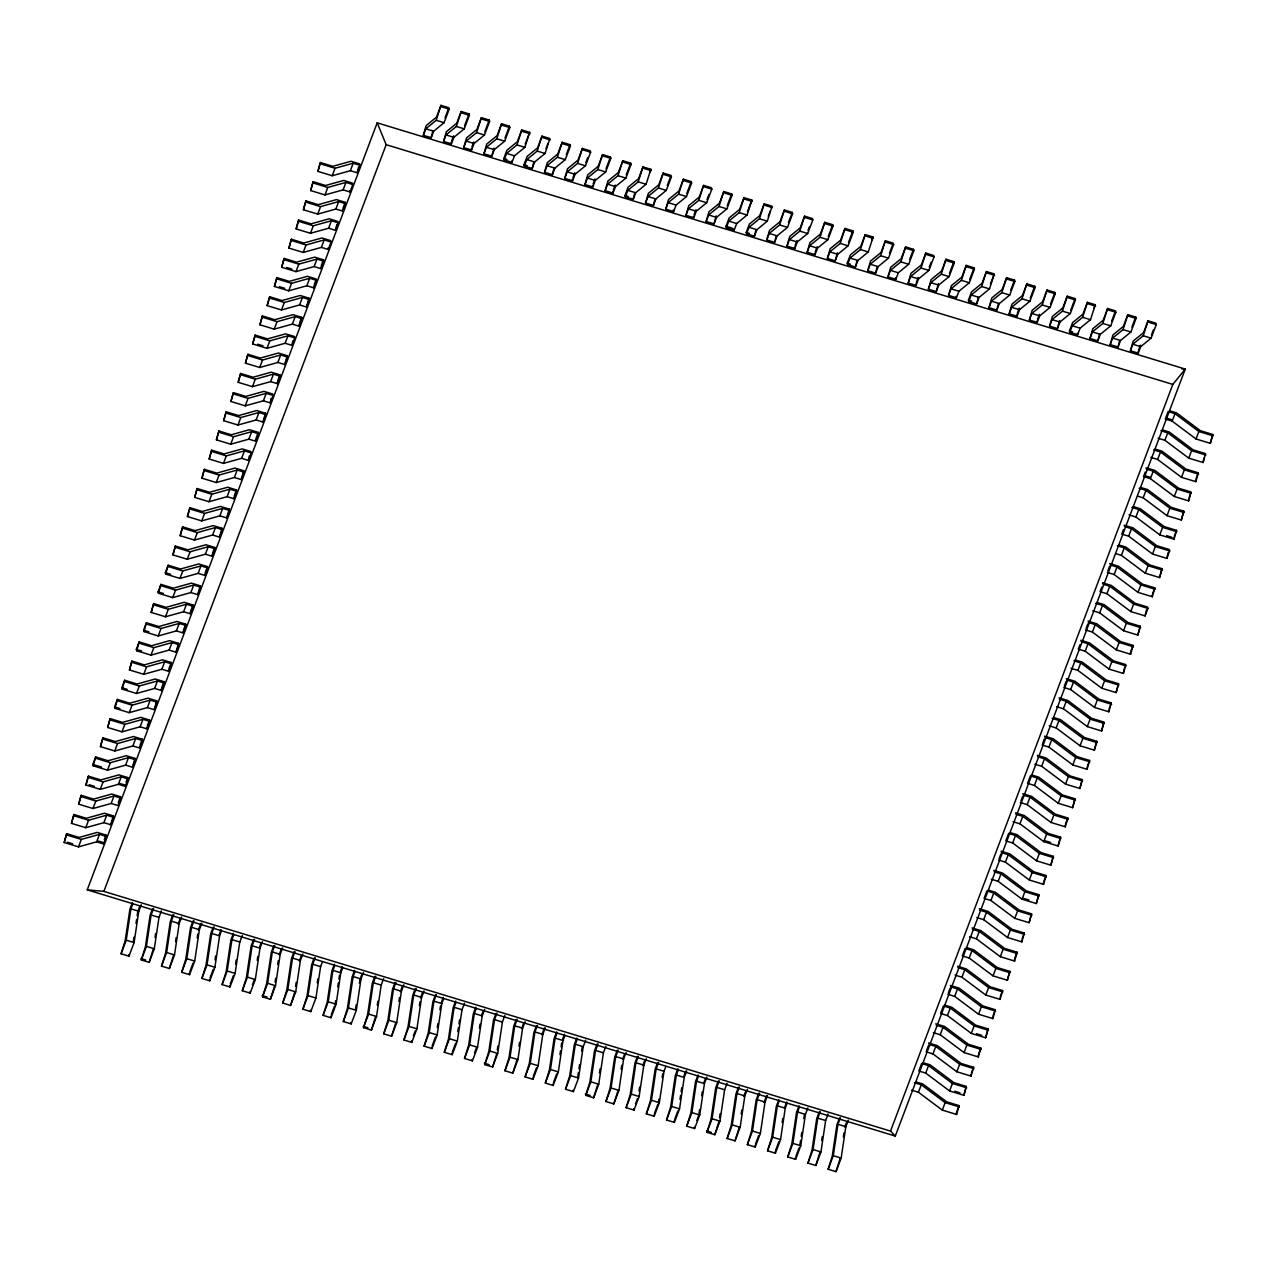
<?xml version="1.0" encoding="UTF-8"?>
<svg xmlns="http://www.w3.org/2000/svg" width="1277" height="1277" viewBox="0 0 1277 1277"><rect width="100%" height="100%" fill="white"/><g stroke="black" fill="none" stroke-linecap="round" stroke-linejoin="round"><path stroke-width="1.5" d="M141.252 904.723L138.778 911.235L134.101 942.618L128.977 956.202L121.092 953.791L126.231 940.223L130.908 908.841L132.76 903.94M133.367 941.085L133.957 937.158M136 923.431L136.591 919.504M137.182 915.577L137.756 911.666M161.445 910.868L158.986 917.397L154.309 948.779L149.17 962.347L141.3 959.953L146.424 946.385L151.101 914.986L153.575 908.474M155.028 937.43L155.618 933.503M181.653 917.03L179.195 923.542L174.502 954.941L169.378 968.509L161.493 966.114L166.633 952.53L171.31 921.148L173.768 914.619M175.524 941.628L176.114 937.701M201.862 923.191L199.388 929.704L194.711 961.086L189.571 974.67L181.701 972.26L186.825 958.692L191.518 927.31L193.976 920.781M197.201 937.972L197.775 934.046M221.448 930.965L219.596 935.865L214.903 967.248L209.779 980.816L201.894 978.421L207.034 964.837L211.711 933.455L214.185 926.942M215.047 959.825L215.637 955.898M242.263 935.498L239.789 942.011L235.112 973.409L229.972 986.977L222.102 984.583L227.226 970.999L231.919 939.617L233.771 934.732M235.543 964.023L236.133 960.096M262.455 941.644L259.997 948.173L255.32 979.555L250.18 993.139L242.295 990.729L247.435 977.16L252.112 945.778L254.586 939.249M257.22 960.368L257.794 956.441M282.664 947.805L280.19 954.334L275.513 985.716L270.389 999.284L262.503 996.89L267.627 983.306L272.32 951.924L274.778 945.411M275.066 982.221L275.656 978.294M277.716 964.566L278.29 960.639M302.857 953.967L300.398 960.48L295.721 991.878L290.581 1005.446L282.712 1003.052L287.836 989.467L292.513 958.085L294.987 951.557M295.562 986.403L296.152 982.492M322.442 961.757L320.607 966.641L315.914 998.023L310.79 1011.607L302.904 1009.197L308.044 995.629L312.721 964.231L315.18 957.718M317.239 982.763L317.813 978.836M342.651 967.902L340.799 972.803L336.122 1004.185L330.982 1017.753L323.113 1015.359L328.237 1001.775L332.93 970.392L334.766 965.508M335.085 1004.6L335.675 1000.689M337.735 986.945L338.309 983.035M338.9 979.108L339.49 975.181M363.466 972.436L361.008 978.948L356.315 1010.33L351.191 1023.915L343.305 1021.52L348.445 1007.936L353.122 976.554L354.974 971.653M355.581 1008.798L356.171 1004.871M359.396 983.306L359.97 979.379M383.675 978.581L381.2 985.11L376.523 1016.492L371.384 1030.076L363.514 1027.666L368.638 1014.098L373.331 982.699L375.789 976.187M377.258 1005.143L377.832 1001.232M403.867 984.743L401.409 991.255L396.716 1022.654L391.592 1036.222L383.707 1033.827L388.846 1020.243L393.524 988.861L395.998 982.348M398.919 1001.503L399.509 997.576M424.076 990.904L421.602 997.417L416.925 1028.799L411.785 1042.383L403.915 1039.989L409.039 1026.405L413.732 995.022L416.19 988.494M419.415 1005.685L419.989 1001.759M443.662 998.678L441.81 1003.578L437.133 1034.961L431.993 1048.545L424.108 1046.134L429.248 1032.566L433.925 1001.168L436.399 994.655M437.277 1027.538L437.851 1023.611M439.911 1009.884L440.485 1005.957M464.477 1003.211L462.019 1009.724L457.326 1041.122L452.202 1054.69L444.316 1052.296L449.456 1038.712L454.133 1007.33L455.985 1002.445M457.773 1031.736L458.347 1027.809M458.938 1023.883L459.528 1019.956M484.669 1009.373L482.211 1015.885L477.534 1047.268L472.394 1060.852L464.525 1058.441L469.649 1044.873L474.342 1013.491L476.177 1008.591M479.434 1028.081L480.008 1024.154M504.878 1015.518L502.42 1022.047L497.727 1053.429L492.603 1067.013L484.717 1064.603L489.857 1051.035L494.534 1019.637L496.992 1013.124M497.296 1049.933L497.87 1046.007M525.086 1021.68L522.612 1028.193L517.935 1059.591L512.795 1073.159L504.926 1070.764L510.05 1057.18L514.743 1025.798L517.201 1019.285M518.957 1046.278L519.547 1042.351M545.279 1027.841L542.821 1034.354L538.128 1065.736L533.004 1079.32L525.118 1076.91L530.258 1063.342L534.935 1031.96L537.409 1025.431M564.865 1035.615L563.013 1040.516L558.336 1071.898L553.196 1085.466L545.327 1083.072L550.451 1069.503L555.144 1038.105L556.995 1033.221M559.949 1054.674L560.523 1050.748M561.114 1046.821L561.704 1042.894M585.68 1040.148L583.222 1046.661L578.545 1078.059L573.405 1091.627L565.519 1089.233L570.659 1075.649L575.336 1044.267L577.188 1039.382M577.811 1076.511L578.385 1072.6M578.976 1068.673L579.566 1064.747M581.61 1051.019L582.2 1047.092M605.889 1046.31L603.414 1052.823L598.737 1084.205L593.613 1097.789L585.728 1095.379L590.868 1081.811L595.545 1050.428L598.003 1043.9M599.472 1072.856L600.062 1068.945M626.081 1052.456L623.623 1058.984L618.946 1090.366L613.806 1103.935L605.937 1101.54L611.06 1087.972L615.737 1056.574L618.212 1050.061M621.133 1069.216L621.723 1065.289M646.29 1058.617L643.831 1065.13L639.138 1096.528L634.015 1110.096L626.129 1107.702L631.269 1094.118L635.946 1062.735L638.404 1056.207M638.995 1091.053L639.585 1087.142M665.876 1066.407L664.024 1071.291L659.347 1102.674L654.207 1116.258L646.338 1113.847L651.462 1100.279L656.155 1068.897L658.613 1062.368M658.325 1103.105L658.9 1099.178M662.125 1077.596L662.715 1073.67M686.691 1070.924L684.233 1077.453L679.54 1108.835L674.416 1122.403L666.53 1120.009L671.67 1106.441L676.347 1075.042L678.199 1070.158M679.987 1099.449L680.561 1095.522M681.152 1091.596L681.742 1087.685M706.899 1077.086L704.425 1083.598L699.748 1114.997L694.608 1128.565L686.739 1126.17L691.863 1112.586L696.556 1081.204L698.407 1076.319M699.014 1113.448L699.604 1109.521M701.648 1095.794L702.238 1091.867M727.092 1083.231L724.634 1089.76L719.941 1121.142L714.817 1134.726L706.931 1132.316L712.071 1118.748L716.748 1087.366L719.222 1080.837M719.51 1117.646L720.1 1113.72M747.3 1089.393L744.826 1095.921L740.149 1127.304L735.025 1140.872L727.14 1138.477L732.264 1124.893L736.957 1093.511L739.415 1086.998M741.171 1113.991L741.761 1110.064M767.493 1095.554L765.035 1102.067L760.358 1133.465L755.218 1147.033L747.332 1144.639L752.472 1131.055L757.149 1099.673L759.623 1093.144M787.079 1103.344L785.243 1108.228L780.55 1139.611L775.426 1153.195L767.541 1150.785L772.681 1137.216L777.358 1105.818L779.209 1100.934M782.163 1122.387L782.753 1118.46M807.894 1107.861L805.436 1114.39L800.759 1145.772L795.619 1159.34L787.749 1156.946L792.873 1143.362L797.566 1111.98L799.402 1107.095M800.025 1144.224L800.599 1140.313M801.19 1136.386L801.78 1132.46M803.824 1118.732L804.414 1114.805M828.103 1114.023L825.644 1120.536L820.951 1151.918L815.827 1165.502L807.942 1163.108L813.082 1149.523L817.759 1118.141L820.217 1111.613M821.686 1140.584L822.276 1136.658M848.311 1120.168L845.837 1126.697L841.16 1158.079L836.02 1171.663L828.15 1169.253L833.274 1155.685L837.967 1124.287L840.426 1117.774M843.347 1136.929L843.937 1133.002M66.675 833.658L64.201 842.517L78.504 846.874L96.653 841.83L103.517 843.921L106.342 836.451L106.007 835.062L97.228 832.396L79.078 837.441L66.675 833.658L64.201 842.517M73.922 814.487L71.448 823.346L85.751 827.704L103.9 822.659L110.764 824.75L113.589 817.28L113.254 815.891L104.475 813.226L86.325 818.27L73.922 814.487L71.448 823.346M81.169 795.316L78.695 804.175L92.998 808.533L111.147 803.488L118.011 805.579L120.836 798.093L120.501 796.72L111.722 794.039L93.572 799.099L81.169 795.316L78.695 804.175M88.416 776.145L85.942 785.004L100.244 789.362L118.394 784.301L125.258 786.409L128.083 778.922L127.748 777.549L118.984 774.868L100.819 779.912L88.416 776.145L85.942 785.004M92.838 764.444L95.679 756.958L108.082 760.741L126.231 755.697L134.995 758.362L135.346 759.751L132.505 767.222L125.641 765.131L107.491 770.175L93.189 765.817L92.838 764.444L101.697 767.142M102.926 737.787L100.436 746.646L114.738 751.004L132.888 745.96L139.768 748.051L142.593 740.564L142.242 739.191L133.478 736.526L115.329 741.57L102.926 737.787L100.436 746.646M110.173 718.616L107.683 727.475L121.985 731.833L140.135 726.789L147.015 728.88L149.84 721.393L149.489 720.02L140.725 717.339L122.576 722.399L110.173 718.616L107.683 727.475M114.595 706.915L117.42 699.445L129.823 703.212L147.972 698.168L156.736 700.85L157.087 702.222L154.262 709.693L147.398 707.602L129.232 712.662L114.93 708.304L114.595 706.915L119.91 708.543M121.842 687.744L124.667 680.258L137.07 684.041L155.219 678.997L163.999 681.663L164.334 683.051L161.509 690.522L154.645 688.431L136.495 693.475L122.193 689.117L121.842 687.744L127.157 689.357M131.914 661.087L129.44 669.946L143.742 674.304L161.892 669.26L168.756 671.351L171.581 663.864L171.246 662.492L162.466 659.826L144.317 664.87L131.914 661.087L129.44 669.946M136.336 649.386L139.161 641.916L151.564 645.699L169.713 640.639L178.493 643.321L178.828 644.693L176.003 652.18L169.139 650.089L150.989 655.133L136.687 650.775L136.336 649.386L141.651 651.015M143.583 630.215L146.408 622.745L158.811 626.512L176.976 621.468L185.74 624.134L186.075 625.522L183.249 632.993L176.386 630.902L158.236 635.962L143.934 631.588L143.583 630.215L148.898 631.844M153.671 603.558L151.181 612.417L165.483 616.775L183.633 611.731L190.496 613.822L193.338 606.352L192.987 604.963L184.223 602.297L166.074 607.341L153.671 603.558L151.181 612.417M158.093 591.874L160.918 584.387L173.321 588.17L191.47 583.126L200.234 585.792L200.585 587.165L197.759 594.651L190.88 592.56L172.73 597.604L158.428 593.246L158.093 591.874L163.408 593.486M165.34 572.687L168.165 565.216L180.568 568.999L198.717 563.939L207.481 566.621L207.832 567.994L205.006 575.48L198.127 573.373L179.977 578.433L165.675 574.075L165.34 572.687L170.655 574.315M175.412 546.029L172.922 554.888L187.224 559.246L205.389 554.202L212.253 556.293L215.079 548.823L214.728 547.434L205.964 544.768L187.815 549.812L175.412 546.029L172.922 554.888M182.659 526.858L180.185 535.717L194.487 540.075L212.636 535.031L219.5 537.122L222.326 529.652L221.99 528.263L213.211 525.597L195.062 530.641L182.659 526.858L180.185 535.717M189.906 507.687L187.432 516.547L201.734 520.904L219.883 515.86L226.747 517.951L229.573 510.465L229.237 509.092L220.458 506.41L202.309 511.47L189.906 507.687L187.432 516.547M197.153 488.516L194.679 497.376L208.981 501.733L227.13 496.673L233.994 498.78L236.82 491.294L236.484 489.921L227.705 487.239L209.556 492.283L197.153 488.516L194.679 497.376M204.4 469.329L201.926 478.189L216.228 482.546L234.377 477.502L241.241 479.593L244.067 472.123L243.731 470.734L234.968 468.068L216.803 473.113L204.4 469.329L201.926 478.189M211.663 450.158L209.173 459.018L223.475 463.375L241.624 458.331L248.488 460.422L251.33 452.952L250.978 451.563L242.215 448.897L224.066 453.942L211.663 450.158L209.173 459.018M218.91 430.988L216.42 439.847L230.722 444.204L248.871 439.16L255.751 441.251L258.577 433.765L258.225 432.392L249.462 429.71L231.313 434.771L218.91 430.988L216.42 439.847M226.157 411.817L223.667 420.676L237.969 425.033L256.118 419.973L262.998 422.064L265.824 414.594L265.472 413.221L256.709 410.54L238.56 415.584L226.157 411.817L223.667 420.676M233.404 392.63L230.914 401.489L245.216 405.847L263.381 400.802L270.245 402.894L273.07 395.423L272.719 394.034L263.956 391.369L245.807 396.413L233.404 392.63L230.914 401.489M240.651 373.459L238.176 382.318L252.479 386.676L270.628 381.631L277.492 383.723L280.317 376.236L279.966 374.863L271.203 372.198L253.054 377.242L240.651 373.459L238.176 382.318M247.898 354.288L245.423 363.147L259.726 367.505L277.875 362.46L284.739 364.552L287.564 357.065L287.229 355.692L278.45 353.011L260.3 358.071L247.898 354.288L245.423 363.147M255.145 335.117L252.67 343.96L266.973 348.334L285.122 343.274L291.986 345.365L294.811 337.894L294.476 336.521L285.697 333.84L267.547 338.884L255.145 335.117L252.67 343.96M262.392 315.93L259.917 324.789L274.22 329.147L292.369 324.103L299.233 326.194L302.058 318.723L301.723 317.334L292.96 314.669L274.794 319.713L262.392 315.93L259.917 324.789M269.655 296.759L267.164 305.618L281.467 309.976L299.616 304.932L306.48 307.023L309.321 299.536L308.97 298.164L300.207 295.498L282.057 300.542L269.655 296.759L267.164 305.618M276.901 277.588L274.411 286.447L288.714 290.805L306.863 285.761L313.743 287.852L316.568 280.365L316.217 278.993L307.454 276.311L289.304 281.371L276.901 277.588L274.411 286.447M284.148 258.417L281.658 267.26L295.961 271.618L314.11 266.574L320.99 268.665L323.815 261.194L323.464 259.806L314.701 257.14L296.551 262.184L284.148 258.417L281.658 267.26M291.395 239.23L288.905 248.089L303.208 252.447L321.373 247.403L328.237 249.494L331.062 242.023L330.711 240.635L321.948 237.969L303.798 243.013L291.395 239.23L288.905 248.089M298.642 220.059L296.168 228.918L310.471 233.276L328.62 228.232L335.484 230.323L338.309 222.836L337.958 221.464L329.195 218.798L311.045 223.842L298.642 220.059L296.168 228.918M305.889 200.888L303.415 209.747L317.718 214.105L335.867 209.045L342.731 211.152L345.556 203.666L345.221 202.293L336.442 199.611L318.292 204.655L305.889 200.888L303.415 209.747M313.136 181.701L310.662 190.56L324.965 194.918L343.114 189.874L349.978 191.965L352.803 184.495L352.468 183.106L343.689 180.44L325.539 185.484L313.136 181.701L310.662 190.56M320.383 162.53L317.909 171.389L332.212 175.747L350.361 170.703L357.225 172.794L360.05 165.324L359.715 163.935L350.952 161.269L332.786 166.313L320.383 162.53L317.909 171.389M93.189 765.817L95.679 756.958M114.93 708.304L117.42 699.445M122.193 689.117L124.667 680.258M136.687 650.775L139.161 641.916M143.934 631.588L146.408 622.745M158.428 593.246L160.918 584.387M165.675 574.075L168.165 565.216M78.504 846.874L81.329 839.404L99.478 834.36L106.342 836.451M85.751 827.704L88.576 820.233L106.725 815.173L113.589 817.28M92.998 808.533L95.823 801.046L113.972 796.002L120.836 798.093M100.244 789.362L103.07 781.875L121.219 776.831L128.083 778.922M107.491 770.175L110.317 762.704L128.466 757.66L135.346 759.751M114.738 751.004L117.564 743.533L135.713 738.473L142.593 740.564M121.985 731.833L124.811 724.346L142.976 719.302L149.84 721.393M129.232 712.662L132.074 705.175L150.223 700.131L157.087 702.222M136.495 693.475L139.321 686.004L157.47 680.96L164.334 683.051M143.742 674.304L146.568 666.833L164.717 661.773L171.581 663.864M150.989 655.133L153.815 647.647L171.964 642.602L178.828 644.693M158.236 635.962L161.062 628.476L179.211 623.431L186.075 625.522M165.483 616.775L168.309 609.305L186.458 604.26L193.338 606.352M172.73 597.604L175.556 590.118L193.705 585.074L200.585 587.165M179.977 578.433L182.803 570.947L200.968 565.903L207.832 567.994M187.224 559.246L190.065 551.776L208.215 546.732L215.079 548.823M194.487 540.075L197.312 532.605L215.462 527.545L222.326 529.652M201.734 520.904L204.559 513.418L222.709 508.374L229.573 510.465M208.981 501.733L211.806 494.247L229.956 489.203L236.82 491.294M216.228 482.546L219.053 475.076L237.203 470.032L244.067 472.123M223.475 463.375L226.3 455.905L244.45 450.845L251.33 452.952M230.722 444.204L233.547 436.718L251.697 431.674L258.577 433.765M237.969 425.033L240.794 417.547L258.96 412.503L265.824 414.594M245.216 405.847L248.057 398.376L266.207 393.332L273.07 395.423M252.479 386.676L255.304 379.205L273.454 374.145L280.317 376.236M259.726 367.505L262.551 360.018L280.701 354.974L287.564 357.065M266.973 348.334L269.798 340.847L287.948 335.803L294.811 337.894M274.22 329.147L277.045 321.676L295.195 316.632L302.058 318.723M281.467 309.976L284.292 302.505L302.441 297.445L309.321 299.536M288.714 290.805L291.539 283.318L309.688 278.274L316.568 280.365M295.961 271.618L298.786 264.147L316.935 259.103L323.815 261.194M303.208 252.447L306.049 244.976L324.198 239.916L331.062 242.023M310.471 233.276L313.296 225.79L331.445 220.745L338.309 222.836M317.718 214.105L320.543 206.619L338.692 201.574L345.556 203.666M324.965 194.918L327.79 187.448L345.939 182.403L352.803 184.495M332.212 175.747L335.037 168.277L353.186 163.217L360.05 165.324M96.653 841.83L99.478 834.36M103.9 822.659L106.725 815.173M111.147 803.488L113.972 796.002M118.394 784.301L121.219 776.831M125.641 765.131L128.466 757.66M132.888 745.96L135.713 738.473M140.135 726.789L142.976 719.302M147.398 707.602L150.223 700.131M154.645 688.431L157.47 680.96M161.892 669.26L164.717 661.773M169.139 650.089L171.964 642.602M176.386 630.902L179.211 623.431M183.633 611.731L186.458 604.26M190.88 592.56L193.705 585.074M198.127 573.373L200.968 565.903M205.389 554.202L208.215 546.732M212.636 535.031L215.462 527.545M219.883 515.86L222.709 508.374M227.13 496.673L229.956 489.203M234.377 477.502L237.203 470.032M241.624 458.331L244.45 450.845M248.871 439.16L251.697 431.674M256.118 419.973L258.96 412.503M263.381 400.802L266.207 393.332M270.628 381.631L273.454 374.145M277.875 362.46L280.701 354.974M285.122 343.274L287.948 335.803M292.369 324.103L295.195 316.632M299.616 304.932L302.441 297.445M306.863 285.761L309.688 278.274M314.11 266.574L316.935 259.103M321.373 247.403L324.198 239.916M328.62 228.232L331.445 220.745M335.867 209.045L338.692 201.574M343.114 189.874L345.939 182.403M350.361 170.703L353.186 163.217M104.299 839.548L106.007 835.062M113.254 815.891L110.764 824.75M118.234 802.706L120.501 796.72M126.056 782.035L127.748 777.549M134.995 758.362L132.505 767.222M139.975 745.177L142.242 739.191M147.238 726.006L149.489 720.02M156.736 700.85L154.262 709.693M161.732 687.649L163.999 681.663M168.979 668.478L171.246 662.492M178.493 643.321L176.003 652.18M183.473 630.12L185.74 624.134M190.72 610.949L192.987 604.963M200.234 585.792L197.759 594.651M205.23 572.591L207.481 566.621M212.477 553.42L214.728 547.434M221.99 528.263L219.5 537.122M229.237 509.092L226.747 517.951M234.218 495.891L236.484 489.921M243.731 470.734L241.241 479.593M249.286 456.049L248.488 460.422M255.959 438.378L258.225 432.392M265.472 413.221L262.998 422.064M271.027 398.52L270.245 402.894M277.716 380.849L279.966 374.863M287.229 355.692L284.739 364.552M292.768 341.007L291.986 345.365M299.457 323.32L301.723 317.334M308.97 298.164L306.48 307.023M315.084 281.978L313.743 287.852M321.213 265.792L323.464 259.806M336.841 224.449L335.484 230.323M342.954 208.263L345.221 202.293M358.582 166.936L357.225 172.794M87.235 889.846L377.194 122.831L1185.264 369.085L895.305 1136.083L87.235 889.846L103.884 891.378L890.532 1131.087L895.305 1136.083M103.884 891.378L386.165 144.684L377.194 122.831M132.393 902.6L129.887 909.256L125.194 940.638L121.092 953.791M423.325 135.314L425.8 128.785L436.191 120.293L440.98 105.337L448.85 107.747L449.201 109.12L444.061 122.704L433.669 131.196L431.211 137.708L423.325 135.314L426.135 125.609L436.526 117.117L440.98 105.337M138.395 909.99L139.656 906.67M432.759 131.339L431.211 137.708M445.034 117.835L448.211 109.423M152.601 908.761L150.079 915.417L145.402 946.8L141.3 959.953M443.534 141.46L445.992 134.947L456.384 126.455L461.173 111.498L469.058 113.892L469.393 115.281L464.269 128.849L453.878 137.341L451.404 143.87L443.534 141.46L446.327 131.754L456.719 123.278L461.173 111.498M451.691 140.821L453.59 135.825M153.272 949.194L149.17 962.347M464.605 125.673L469.058 113.892M172.794 914.907L170.288 921.563L165.595 952.961L161.493 966.114M463.727 147.621L466.201 141.093L476.592 132.616L481.381 117.66L489.251 120.054L489.602 121.443L484.462 135.011L474.07 143.503L471.612 150.016L463.727 147.621L466.536 137.916L476.928 129.424L481.381 117.66M178.157 923.973L180.057 918.977M471.899 146.983L473.783 141.986M173.48 955.356L169.378 968.509M484.813 131.834L489.251 120.054M193.003 921.068L190.481 927.725L185.804 959.107L181.701 972.26M483.935 153.783L486.393 147.254L496.785 138.762L501.574 123.805L509.459 126.215L509.794 127.588L504.67 141.172L494.279 149.664L491.821 156.177L483.935 153.783L486.745 144.078L497.136 135.585L501.574 123.805M198.366 930.135L200.888 923.463M493.991 148.132L491.821 156.177M189.874 971.605L193.05 963.193M505.006 137.98L509.459 126.215M213.211 927.23L210.689 933.886L206.012 965.268L201.894 978.421M503.792 158.556L506.937 150.223L517.329 141.731L521.782 129.967L529.668 132.361L524.879 147.318L514.487 155.81L512.013 162.339L504.144 159.928L503.792 158.556L506.937 159.513M504.144 159.928L506.602 153.416L516.993 144.924L521.782 129.967M219.197 934.62L221.081 929.624M210.066 977.767L213.243 969.355M525.214 144.141L529.668 132.361M233.404 933.375L230.882 940.032L226.205 971.43L222.102 984.583M524.001 164.701L527.146 156.385L537.537 147.893L541.975 136.128L549.86 138.523L545.071 153.479L534.68 161.971L532.222 168.484L524.336 166.09L524.001 164.701L527.146 165.675M524.336 166.09L526.81 159.561L537.202 151.085L541.975 136.128M533.754 162.115L532.222 168.484M230.275 983.913L233.452 975.5M546.045 148.611L547.961 143.567M253.612 939.537L251.09 946.193L246.413 977.575L242.295 990.729M544.545 172.235L547.003 165.723L557.395 157.231L562.183 142.274L570.069 144.684L570.404 146.057L565.28 159.641L554.888 168.117L552.414 174.646L544.545 172.235L547.338 162.546L557.73 154.054L562.183 142.274M259.598 946.927L260.859 943.607M553.963 168.277L552.414 174.646M252.383 985.03L254.283 979.986M566.254 154.772L570.069 144.684M273.805 945.698L271.299 952.355L266.606 983.737L262.503 996.89M564.737 178.397L567.211 171.884L577.603 163.392L582.392 148.435L590.261 150.83L590.612 152.218L585.473 165.787L575.081 174.279L572.623 180.807L564.737 178.397L567.547 168.692L577.938 160.2L582.392 148.435M279.168 954.749L281.052 949.753M572.91 177.758L574.794 172.762M274.491 986.131L270.389 999.284M585.808 162.61L587.723 157.566M294.013 951.844L291.491 958.5L286.814 989.898L282.712 1003.052M584.946 184.558L587.404 178.03L597.796 169.554L602.584 154.597L610.47 156.991L610.805 158.364L605.681 171.948L595.29 180.44L592.815 186.953L584.946 184.558L587.739 174.853L598.131 166.361L602.584 154.597M299.377 960.911L301.26 955.914M593.103 183.904L595.002 178.924M294.684 992.293L290.581 1005.446M606.016 168.772L610.47 156.991M314.206 958.005L311.7 964.662L307.007 996.044L302.904 1009.197M605.138 190.704L607.613 184.191L618.004 175.699L622.793 160.742L630.662 163.153L631.014 164.525L625.874 178.11L615.482 186.586L613.024 193.114L605.138 190.704L607.948 181.015L618.339 172.523L622.793 160.742M613.311 190.065L615.195 185.069M626.225 174.917L630.662 163.153M334.414 964.167L331.892 970.823L327.215 1002.206L323.113 1015.359M624.996 195.493L628.14 187.16L638.548 178.668L642.985 166.904L650.871 169.298L646.082 184.255L635.691 192.747L633.216 199.276L625.347 196.866L624.996 195.493L628.156 196.45M625.347 196.866L627.805 190.353L638.197 181.861L642.985 166.904M340.4 971.558L342.3 966.561M634.765 192.891L633.216 199.276M331.286 1014.704L334.462 1006.292M649.594 172.666L650.871 169.298M354.623 970.312L352.101 976.969L347.408 1008.367L343.305 1021.52M645.539 203.027L648.014 196.498L658.405 188.006L663.194 173.065L671.063 175.46L671.415 176.833L666.275 190.417L655.883 198.909L653.425 205.421L645.539 203.027L648.349 193.322L658.74 184.83L663.194 173.065M360.609 977.703L361.87 974.383M654.973 199.052L653.425 205.421M667.248 185.548L670.441 177.136M374.815 976.474L372.293 983.13L367.616 1014.513L363.514 1027.666M665.748 209.173L668.206 202.66L678.598 194.168L683.387 179.211L691.272 181.621L691.623 182.994L686.483 196.578L676.092 205.054L673.633 211.583L665.748 209.173L668.557 199.483L678.949 190.991L683.387 179.211M375.502 1016.923L371.384 1030.076M686.818 193.386L691.272 181.621M395.024 982.636L392.502 989.292L387.825 1020.674L383.707 1033.827M685.957 215.334L688.415 208.821L698.806 200.329L703.595 185.373L711.481 187.767L711.816 189.156L706.692 202.724L696.3 211.216L693.826 217.728L685.957 215.334L688.75 205.629L699.142 197.137L703.595 185.373M400.387 991.686L402.271 986.69M694.113 214.696L695.997 209.699M395.694 1023.069L391.592 1036.222M707.027 199.547L708.927 194.503M415.217 988.781L412.71 995.437L408.017 1026.836L403.915 1039.989M706.149 221.496L708.623 214.967L719.015 206.475L723.804 191.534L731.673 193.928L732.024 195.301L726.884 208.885L716.493 217.377L714.035 223.89L706.149 221.496L708.958 211.79L719.35 203.298L723.804 191.534M420.58 997.848L422.464 992.852M716.205 215.861L714.035 223.89M413.349 1035.95L415.264 1030.906M727.22 205.693L731.673 193.928M435.425 994.943L432.903 1001.599L428.226 1032.981L424.108 1046.134M726.006 226.268L729.151 217.952L739.543 209.46L743.996 197.68L751.882 200.09L747.093 215.031L736.701 223.523L734.227 230.052L726.358 227.641L726.006 226.268L732.312 228.184M726.358 227.641L728.816 221.129L739.207 212.636L743.996 197.68M441.411 1002.333L443.295 997.337M432.28 1045.48L435.457 1037.068M747.428 211.854L751.882 200.09M455.618 1001.088L453.112 1007.761L448.419 1039.143L444.316 1052.296M746.215 232.43L749.36 224.098L759.751 215.605L764.205 203.841L772.074 206.235L767.285 221.192L756.894 229.684L754.436 236.197L746.55 233.803L746.215 232.43L749.36 233.388M746.55 233.803L749.024 227.29L759.416 218.798L764.205 203.841M755.984 229.828L754.436 236.197M452.489 1051.625L455.666 1043.229M768.259 216.324L770.175 211.28M475.826 1007.25L473.304 1013.906L468.627 1045.304L464.525 1058.441M766.759 239.964L769.217 233.436L779.608 224.944L784.397 209.987L792.283 212.397L792.618 213.77L787.494 227.354L777.102 235.846L774.628 242.359L766.759 239.964L769.552 230.259L779.944 221.767L784.397 209.987M481.812 1014.64L483.073 1011.32M776.177 235.99L774.628 242.359M474.597 1052.743L476.497 1047.699M788.468 222.485L792.283 212.397M496.019 1013.411L493.513 1020.068L488.82 1051.45L484.717 1064.603M786.951 246.11L789.425 239.597L799.817 231.105L804.606 216.148L812.475 218.559L812.826 219.931L807.687 233.499L797.295 241.991L794.837 248.52L786.951 246.11L789.761 236.405L800.152 227.929L804.606 216.148M795.124 245.471L797.008 240.475M496.705 1053.86L492.603 1067.013M808.038 230.323L809.299 226.955M516.227 1019.557L513.705 1026.229L509.028 1057.611L504.926 1070.764M807.16 252.271L809.618 245.759L820.01 237.267L824.798 222.31L832.684 224.704L833.035 226.093L827.895 239.661L817.503 248.153L815.045 254.666L807.16 252.271L809.969 242.566L820.361 234.074L824.798 222.31M521.591 1028.623L523.474 1023.627M815.317 251.633L817.216 246.637M516.914 1060.006L512.795 1073.159M828.23 236.484L832.684 224.704M536.436 1025.718L533.914 1032.375L529.237 1063.757L525.118 1076.91M827.368 258.433L829.827 251.904L840.218 243.412L845.007 228.455L852.892 230.866L853.228 232.238L848.104 245.822L837.712 254.315L835.238 260.827L827.368 258.433L830.162 248.728L840.553 240.236L845.007 228.455M541.799 1034.785L544.305 1028.113M837.409 252.782L835.238 260.827M533.291 1076.256L536.468 1067.843M848.439 242.63L852.892 230.866M556.628 1031.88L554.106 1038.536L549.429 1069.918L545.327 1083.072M847.226 263.206L850.37 254.873L860.762 246.397L865.215 234.617L873.085 237.011L868.296 251.968L857.905 260.46L855.446 266.989L847.561 264.578L847.226 263.206L850.37 264.163M847.561 264.578L850.035 258.066L860.427 249.574L865.215 234.617M562.614 1039.27L564.514 1034.274M856.979 260.604L855.446 266.989M553.5 1082.417L556.676 1074.005M871.808 240.379L873.085 237.011M576.837 1038.025L574.315 1044.698L569.638 1076.08L565.519 1089.233M867.769 270.74L870.228 264.227L880.619 255.735L885.408 240.778L893.293 243.173L893.629 244.561L888.505 258.13L878.113 266.622L875.639 273.134L867.769 270.74L870.563 261.035L880.954 252.543L885.408 240.778M877.187 266.765L875.639 273.134M889.478 253.261L892.655 244.849M597.029 1044.187L594.523 1050.843L589.83 1082.226L585.728 1095.379M887.962 276.901L890.436 270.373L900.828 261.881L905.616 246.924L913.486 249.334L913.837 250.707L908.697 264.291L898.306 272.783L895.847 279.296L887.962 276.901L890.771 267.196L901.163 258.704L905.616 246.924M597.716 1084.636L593.613 1097.789M909.671 259.423L913.486 249.334M617.238 1050.348L614.716 1057.005L610.039 1088.387L605.937 1101.54M908.17 283.047L910.629 276.534L921.02 268.042L925.809 253.085L933.695 255.48L934.03 256.869L928.906 270.437L918.514 278.929L916.04 285.457L908.17 283.047L910.964 273.342L921.356 264.866L925.809 253.085M622.601 1059.399L624.485 1054.403M916.327 282.409L918.227 277.412M617.908 1090.797L613.806 1103.935M929.241 267.26L931.141 262.216M637.431 1056.494L634.924 1063.15L630.231 1094.549L626.129 1107.702M928.363 289.209L930.837 282.68L941.229 274.204L946.018 259.247L953.887 261.641L954.238 263.03L949.098 276.598L938.707 285.09L936.249 291.603L928.363 289.209L931.172 279.503L941.564 271.011L946.018 259.247M642.794 1065.561L644.693 1060.564M938.419 283.574L936.249 291.603M635.579 1103.679L637.478 1098.635M949.449 273.422L953.887 261.641M657.639 1062.656L655.117 1069.312L650.44 1100.694L646.338 1113.847M948.572 295.37L951.03 288.841L961.421 280.349L966.21 265.393L974.096 267.803L974.431 269.176L969.307 282.76L958.915 291.252L956.457 297.764L948.572 295.37L951.365 285.665L961.773 277.173L966.21 265.393M654.51 1113.193L657.687 1104.781M969.642 279.567L974.096 267.803M677.848 1068.817L675.325 1075.473L670.648 1106.856L666.53 1120.009M968.429 300.143L971.574 291.81L981.965 283.334L986.419 271.554L994.288 273.948L989.499 288.905L979.108 297.397L976.65 303.926L968.764 301.516L968.429 300.143L971.574 301.101M968.764 301.516L971.238 295.003L981.63 286.511L986.419 271.554M683.833 1076.208L685.717 1071.211M978.198 297.541L976.65 303.926M674.703 1119.354L677.879 1110.942M990.473 284.053L993.666 275.64M698.04 1074.963L695.518 1081.619L690.841 1113.017L686.739 1126.17M988.973 307.677L991.431 301.149L1001.822 292.672L1006.611 277.716L1014.497 280.11L1014.848 281.483L1009.708 295.067L999.316 303.559L996.858 310.072L988.973 307.677L991.782 297.972L1002.174 289.48L1006.611 277.716M704.026 1082.369L705.287 1079.033M998.391 303.703L996.858 310.072M696.811 1120.456L698.727 1115.412M1010.682 290.198L1014.497 280.11M718.249 1081.124L715.727 1087.781L711.05 1119.163L706.931 1132.316M1009.181 313.839L1011.639 307.31L1022.031 298.818L1026.82 283.861L1034.705 286.271L1035.04 287.644L1029.916 301.228L1019.525 309.704L1017.051 316.233L1009.181 313.839L1011.975 304.134L1022.366 295.641L1026.82 283.861M1017.338 313.184L1019.222 308.188M718.919 1121.573L714.817 1134.726M1030.252 298.036L1034.705 286.271M738.441 1087.286L735.935 1093.942L731.242 1125.324L727.14 1138.477M1029.374 319.984L1031.848 313.472L1042.24 304.98L1047.028 290.023L1054.898 292.417L1055.249 293.806L1050.109 307.374L1039.717 315.866L1037.259 322.395L1029.374 319.984L1032.183 310.279L1042.575 301.787L1047.028 290.023M743.805 1096.336L745.688 1091.34M1037.547 319.346L1039.43 314.35M739.128 1127.719L735.025 1140.872M1050.444 304.197L1054.898 292.417M758.65 1093.431L756.128 1100.088L751.451 1131.486L747.332 1144.639M1049.582 326.146L1052.04 319.617L1062.432 311.141L1067.221 296.184L1075.106 298.579L1075.442 299.951L1070.318 313.535L1059.926 322.027L1057.452 328.54L1049.582 326.146L1052.376 316.441L1062.767 307.949L1067.221 296.184M764.013 1102.498L766.519 1095.842M1059.623 320.511L1057.452 328.54M755.505 1143.969L758.682 1135.556M1070.653 310.359L1075.106 298.579M778.842 1099.593L776.336 1106.249L771.643 1137.631L767.541 1150.785M1069.44 330.919L1072.584 322.602L1082.976 314.11L1087.429 302.33L1095.299 304.74L1090.51 319.697L1080.119 328.173L1077.66 334.702L1069.775 332.291L1069.44 330.919L1072.584 331.876M1069.775 332.291L1072.249 325.779L1082.641 317.287L1087.429 302.33M784.844 1106.983L786.728 1101.987M775.714 1150.13L778.89 1141.718M1094.038 308.092L1095.299 304.74M799.051 1105.754L796.529 1112.411L791.852 1143.793L787.749 1156.946M1089.983 338.453L1092.442 331.94L1102.833 323.448L1107.622 308.491L1115.507 310.886L1115.843 312.274L1110.719 325.843L1100.327 334.335L1097.853 340.863L1089.983 338.453L1092.777 328.748L1103.168 320.256L1107.622 308.491M1099.401 334.478L1097.853 340.863M795.906 1156.292L799.099 1147.879M1111.692 320.974L1114.869 312.578M819.259 1111.9L816.737 1118.556L812.044 1149.954L807.942 1163.108M1110.176 344.614L1112.65 338.086L1123.042 329.594L1127.83 314.653L1135.7 317.047L1136.051 318.42L1130.911 332.004L1120.52 340.496L1118.061 347.009L1110.176 344.614L1112.985 334.909L1123.377 326.417L1127.83 314.653M1119.61 340.64L1118.061 347.009M819.93 1152.349L815.827 1165.502M1131.885 327.135L1135.7 317.047M839.452 1118.061L836.93 1124.718L832.253 1156.1L828.15 1169.253M1130.384 350.76L1132.843 344.247L1143.234 335.755L1148.023 320.798L1155.908 323.209L1156.26 324.581L1151.12 338.166L1140.728 346.642L1138.27 353.17L1130.384 350.76L1133.194 341.071L1143.585 332.579L1148.023 320.798M844.815 1127.112L846.699 1122.132M1138.541 350.121L1140.441 345.125M840.138 1158.51L836.02 1171.663M1151.455 334.973L1153.37 329.929M890.532 1131.087L1172.813 384.409L1185.264 369.085L1181.704 368.925M926.639 1050.317L928.331 1045.831M948.396 992.788L950.088 988.302M999.125 858.575L1000.833 854.074M1020.882 801.046L1022.574 796.561M1042.623 743.517L1044.315 739.032M1064.379 685.988L1066.072 681.503M1080.007 644.646L1078.299 649.131L1085.179 651.222L1109.027 669.084L1123.329 673.442L1125.819 664.583L1113.416 660.8L1089.552 642.954L1080.789 640.272M1086.12 628.46L1087.812 623.974M1101.748 587.117L1100.056 591.618L1106.92 593.709L1130.784 611.555L1145.086 615.913L1147.911 608.427L1147.56 607.054L1135.157 603.271L1111.309 585.425L1102.53 582.759L1102.881 584.132L1109.745 586.223L1133.609 604.069L1147.911 608.427M1107.861 570.947L1109.569 566.445M1123.489 529.604L1121.797 534.089L1128.66 536.18L1152.524 554.026L1166.827 558.384L1169.652 550.914L1169.317 549.525L1156.914 545.742L1133.05 527.896L1124.287 525.23L1124.622 526.603L1131.486 528.694L1155.35 546.556L1169.652 550.914M1145.246 472.075L1143.538 476.56L1150.417 478.652L1174.281 496.498L1188.584 500.855L1191.058 491.996L1178.655 488.229L1154.791 470.367L1147.784 468.244M1168.12 411.561L1165.294 419.032L1172.158 421.123L1196.022 438.985L1210.325 443.342L1212.799 434.483L1200.396 430.7L1176.548 412.854L1169.524 410.715M915.817 1081.842L922.824 1083.981L946.688 1101.828L959.091 1105.611L956.617 1114.47L942.314 1110.112L918.45 1092.266L921.276 1084.78L914.412 1082.688M925.697 1073.079L928.523 1065.609L921.659 1063.518L918.833 1070.988L925.697 1073.079L949.561 1090.941L963.864 1095.299L966.338 1086.44L953.935 1082.657L930.087 1064.81L923.063 1062.672M928.555 1042.958L937.334 1045.624L961.182 1063.486L973.585 1067.253L971.111 1076.112L956.808 1071.754L932.944 1053.908L935.77 1046.438L928.906 1044.331M935.802 1023.787L944.581 1026.453L968.445 1044.299L980.832 1048.082L978.358 1056.941L964.055 1052.583L940.191 1034.737L943.017 1027.251L936.153 1025.16M947.438 1015.55L950.264 1008.08L943.4 1005.989L940.574 1013.459L947.438 1015.55L971.302 1033.412L985.605 1037.77L988.095 1028.911L975.692 1025.128L951.828 1007.282L944.804 1005.143M950.311 985.429L959.075 988.111L982.939 1005.957L995.342 1009.74L992.852 1018.583L978.549 1014.225L954.685 996.379L957.527 988.909L950.647 986.818M957.558 966.258L966.322 968.924L990.186 986.786L1002.589 990.553L1000.099 999.412L985.796 995.054L961.948 977.208L964.773 969.722L957.894 967.631M969.195 958.037L972.02 950.551L965.141 948.46L962.315 955.946L969.195 958.037L993.043 975.883L1007.345 980.241L1009.836 971.382L997.433 967.599L973.569 949.753L966.561 947.614M972.052 927.9L980.816 930.582L1004.68 948.428L1017.083 952.211L1014.608 961.07L1000.306 956.712L976.442 938.85L979.267 931.38L972.404 929.289M979.299 908.729L988.063 911.411L1011.927 929.257L1024.33 933.04L1021.855 941.883L1007.553 937.526L983.689 919.679L986.514 912.209L979.651 910.118M990.936 900.508L993.761 893.022L986.898 890.931L984.072 898.417L990.936 900.508L1014.8 918.355L1029.102 922.712L1031.577 913.853L1019.174 910.07L995.326 892.224L988.302 890.085M993.793 870.387L1002.573 873.053L1026.421 890.899L1038.824 894.682L1036.349 903.541L1022.047 899.184L998.183 881.338L1001.008 873.851L994.144 871.76M1001.056 851.2L1009.82 853.882L1033.684 871.728L1046.086 875.511L1043.596 884.37L1029.294 880.013L1005.43 862.151L1008.255 854.68L1001.391 852.589M1012.677 842.98L1015.518 835.509L1008.638 833.402L1005.813 840.889L1012.677 842.98L1036.541 860.826L1050.843 865.183L1053.333 856.324L1040.931 852.557L1017.067 834.695L1010.059 832.572M1015.55 812.858L1024.314 815.524L1048.178 833.37L1060.58 837.153L1058.09 846.012L1043.788 841.655L1019.94 823.809L1022.765 816.322L1015.885 814.231M1022.797 793.687L1031.561 796.353L1055.425 814.199L1067.827 817.982L1065.337 826.842L1051.035 822.484L1027.187 804.638L1030.012 797.151L1023.132 795.06M1034.434 785.451L1037.259 777.98L1030.395 775.889L1027.554 783.36L1034.434 785.451L1058.298 803.313L1072.6 807.671L1075.074 798.811L1062.672 795.028L1038.808 777.182L1031.8 775.043M1037.291 755.33L1046.055 757.995L1069.918 775.857L1082.321 779.624L1079.847 788.484L1065.545 784.126L1041.681 766.28L1044.506 758.809L1037.642 756.702M1044.538 736.159L1053.317 738.824L1077.165 756.67L1089.568 760.453L1087.094 769.313L1072.792 764.955L1048.928 747.109L1051.753 739.622L1044.889 737.531M1053.541 717.514L1060.564 719.653L1084.412 737.499L1096.815 741.283L1094.341 750.142L1080.039 745.784L1056.175 727.938L1059 720.451L1052.136 718.36M1059.048 697.801L1067.811 700.482L1091.675 718.328L1104.078 722.112L1101.588 730.971L1087.286 726.597L1063.422 708.751L1066.247 701.281L1059.383 699.189M1066.295 678.63L1075.058 681.295L1098.922 699.158L1111.325 702.925L1108.835 711.784L1094.533 707.426L1070.669 689.58L1073.494 682.094L1066.63 680.002M1075.298 659.986L1082.305 662.125L1106.169 679.971L1118.572 683.754L1116.082 692.613L1101.78 688.255L1077.932 670.409L1080.757 662.923L1073.877 660.832M1085.179 651.222L1088.004 643.752L1081.124 641.661M1088.036 621.101L1096.799 623.783L1120.663 641.629L1133.066 645.412L1130.592 654.255L1116.29 649.897L1092.426 632.051L1095.251 624.581L1088.387 622.49M1097.039 602.457L1104.046 604.596L1127.91 622.458L1140.313 626.225L1137.839 635.084L1123.537 630.726L1099.673 612.88L1102.498 605.394L1095.634 603.303M1106.92 593.709L1109.745 586.223M1109.777 563.572L1118.556 566.254L1142.404 584.1L1154.807 587.883L1152.333 596.742L1138.03 592.384L1114.167 574.522L1116.992 567.052L1110.128 564.961M1118.78 544.944L1125.803 547.067L1149.667 564.929L1162.07 568.696L1159.58 577.555L1145.277 573.197L1121.414 555.351L1124.239 547.881L1117.375 545.79M1128.66 536.18L1131.486 528.694M1133.29 506.586L1140.297 508.725L1164.161 526.571L1176.564 530.354L1174.074 539.213L1159.771 534.855L1135.923 517.009L1138.749 509.523L1131.869 507.432M1140.537 487.415L1147.544 489.554L1171.408 507.4L1183.811 511.183L1181.321 520.042L1167.018 515.685L1143.17 497.822L1145.996 490.352L1139.116 488.261M1150.417 478.652L1153.243 471.181L1146.379 469.074L1146.028 467.701M1155.031 449.057L1162.038 451.196L1185.902 469.042L1198.305 472.825L1195.831 481.684L1181.528 477.327L1157.664 459.481L1160.49 451.994L1153.626 449.903M1162.278 429.886L1169.301 432.025L1193.149 449.871L1205.552 453.654L1203.078 462.513L1188.775 458.156L1164.911 440.31L1167.737 432.823L1160.873 430.732M1172.158 421.123L1174.984 413.652L1169.844 412.072M942.314 1110.112L945.14 1102.626L921.276 1084.78M949.561 1090.941L952.387 1083.455L928.523 1065.609M956.808 1071.754L959.634 1064.284L935.77 1046.438M964.055 1052.583L966.881 1045.097L943.017 1027.251M971.302 1033.412L974.128 1025.926L950.264 1008.08M978.549 1014.225L981.374 1006.755L957.527 988.909M985.796 995.054L988.621 987.584L964.773 969.722M993.043 975.883L995.884 968.397L972.02 950.551M1000.306 956.712L1003.131 949.226L979.267 931.38M1007.553 937.526L1010.378 930.055L986.514 912.209M1014.8 918.355L1017.625 910.884L993.761 893.022M1022.047 899.184L1024.872 891.697L1001.008 873.851M1029.294 880.013L1032.119 872.526L1008.255 854.68M1036.541 860.826L1039.366 853.355L1015.518 835.509M1043.788 841.655L1046.613 834.184L1022.765 816.322M1051.035 822.484L1053.876 814.997L1030.012 797.151M1058.298 803.313L1061.123 795.826L1037.259 777.98M1065.545 784.126L1068.37 776.655L1044.506 758.809M1072.792 764.955L1075.617 757.484L1051.753 739.622M1080.039 745.784L1082.864 738.298L1059 720.451M1087.286 726.597L1090.111 719.127L1066.247 701.281M1094.533 707.426L1097.358 699.956L1073.494 682.094M1101.78 688.255L1104.605 680.769L1080.757 662.923M1109.027 669.084L1111.852 661.598L1088.004 643.752M1116.29 649.897L1119.115 642.427L1095.251 624.581M1123.537 630.726L1126.362 623.256L1102.498 605.394M1130.784 611.555L1133.609 604.069M1138.03 592.384L1140.856 584.898L1116.992 567.052M1145.277 573.197L1148.103 565.727L1124.239 547.881M1152.524 554.026L1155.35 546.556M1159.771 534.855L1162.597 527.369L1138.749 509.523M1167.018 515.685L1169.844 508.198L1145.996 490.352M1174.281 496.498L1177.107 489.027L1153.243 471.181M1181.528 477.327L1184.354 469.856L1160.49 451.994M1188.775 458.156L1191.601 450.669L1167.737 432.823M1196.022 438.985L1198.848 431.498L1174.984 413.652M956.824 1111.597L959.091 1105.611M966.338 1086.44L963.864 1095.299M971.334 1073.239L973.585 1067.253M978.581 1054.068L980.832 1048.082M988.095 1028.911L985.605 1037.77M993.075 1015.71L995.342 1009.74M1000.322 996.539L1002.589 990.553M1009.836 971.382L1007.345 980.241M1014.816 958.197L1017.083 952.211M1022.079 939.01L1024.33 933.04M1031.577 913.853L1029.102 922.712M1038.824 894.682L1036.349 903.541M1043.82 881.497L1046.086 875.511M1053.333 856.324L1050.843 865.183M1060.58 837.153L1058.09 846.012M1065.561 823.968L1067.827 817.982M1075.074 798.811L1072.6 807.671M1082.321 779.624L1079.847 788.484M1087.318 766.439L1089.568 760.453M1096.815 741.283L1094.341 750.142M1103.504 723.596L1101.588 730.971M1109.059 708.911L1111.325 702.925M1118.572 683.754L1116.082 692.613M1124.686 667.568L1123.329 673.442M1130.799 651.382L1133.066 645.412M1140.313 626.225L1137.839 635.084M1146.427 610.039L1145.086 615.913M1152.556 593.869L1154.807 587.883M1162.07 568.696L1159.58 577.555M1168.184 552.526L1166.827 558.384M1174.297 536.34L1176.564 530.354M1183.811 511.183L1181.321 520.042M1189.925 494.997L1188.584 500.855M1196.054 478.811L1198.305 472.825M1203.86 458.14L1203.078 462.513M1212.799 434.483L1210.325 443.342M441.315 106.725L449.201 109.12M461.524 112.871L469.393 115.281M481.716 119.032L489.602 121.443M501.925 125.194L509.794 127.588M522.117 131.339L530.003 133.75M542.326 137.501L550.211 139.895M562.534 143.662L570.404 146.057M582.727 149.808L590.612 152.218M602.936 155.97L610.805 158.364M623.128 162.131L631.014 164.525M643.337 168.277L651.206 170.687M663.529 174.438L671.415 176.833M683.738 180.6L691.623 182.994M703.946 186.745L711.816 189.156M724.139 192.907L732.024 195.301M744.347 199.068L752.217 201.463M764.54 205.214L772.425 207.624M784.748 211.375L792.618 213.77M804.941 217.537L812.826 219.931M825.15 223.683L833.035 226.093M845.342 229.844L853.228 232.238M865.551 236.006L873.436 238.4M885.759 242.151L893.629 244.561M905.952 248.313L913.837 250.707M926.16 254.458L934.03 256.869M946.353 260.62L954.238 263.03M966.561 266.781L974.431 269.176M986.754 272.927L994.639 275.337M1006.962 279.088L1014.848 281.483M1027.171 285.25L1035.04 287.644M1047.363 291.395L1055.249 293.806M1067.572 297.557L1075.442 299.951M1087.765 303.718L1095.65 306.113M1107.973 309.864L1115.843 312.274M1128.166 316.026L1136.051 318.42M1148.374 322.187L1156.26 324.581M436.191 120.293L444.061 122.704M456.384 126.455L464.269 128.849M476.592 132.616L484.462 135.011M496.785 138.762L504.67 141.172M516.993 144.924L524.879 147.318M537.202 151.085L545.071 153.479M557.395 157.231L565.28 159.641M577.603 163.392L585.473 165.787M597.796 169.554L605.681 171.948M618.004 175.699L625.874 178.11M638.197 181.861L646.082 184.255M658.405 188.006L666.275 190.417M678.598 194.168L686.483 196.578M698.806 200.329L706.692 202.724M719.015 206.475L726.884 208.885M739.207 212.636L747.093 215.031M759.416 218.798L767.285 221.192M779.608 224.944L787.494 227.354M799.817 231.105L807.687 233.499M820.01 237.267L827.895 239.661M840.218 243.412L848.104 245.822M860.427 249.574L868.296 251.968M880.619 255.735L888.505 258.13M900.828 261.881L908.697 264.291M921.02 268.042L928.906 270.437M941.229 274.204L949.098 276.598M961.421 280.349L969.307 282.76M981.63 286.511L989.499 288.905M1001.822 292.672L1009.708 295.067M1022.031 298.818L1029.916 301.228M1042.24 304.98L1050.109 307.374M1062.432 311.141L1070.318 313.535M1082.641 317.287L1090.51 319.697M1102.833 323.448L1110.719 325.843M1123.042 329.594L1130.911 332.004M1143.234 335.755L1151.12 338.166M425.8 128.785L433.669 131.196M445.992 134.947L453.878 137.341M466.201 141.093L474.07 143.503M486.393 147.254L494.279 149.664M506.602 153.416L514.487 155.81M526.81 159.561L534.68 161.971M547.003 165.723L554.888 168.117M567.211 171.884L575.081 174.279M587.404 178.03L595.29 180.44M607.613 184.191L615.482 186.586M627.805 190.353L635.691 192.747M648.014 196.498L655.883 198.909M668.206 202.66L676.092 205.054M688.415 208.821L696.3 211.216M708.623 214.967L716.493 217.377M728.816 221.129L736.701 223.523M749.024 227.29L756.894 229.684M769.217 233.436L777.102 235.846M789.425 239.597L797.295 241.991M809.618 245.759L817.503 248.153M829.827 251.904L837.712 254.315M850.035 258.066L857.905 260.46M870.228 264.227L878.113 266.622M890.436 270.373L898.306 272.783M910.629 276.534L918.514 278.929M930.837 282.68L938.707 285.09M951.03 288.841L958.915 291.252M971.238 295.003L979.108 297.397M991.431 301.149L999.316 303.559M1011.639 307.31L1019.525 309.704M1031.848 313.472L1039.717 315.866M1052.04 319.617L1059.926 322.027M1072.249 325.779L1080.119 328.173M1092.442 331.94L1100.327 334.335M1112.65 338.086L1120.52 340.496M1132.843 344.247L1140.728 346.642M386.165 144.684L1172.813 384.409M1166.699 418.186L1171.967 419.798M320.735 163.919L335.037 168.277M1198.848 431.498L1213.15 435.856M1158.047 438.203L1164.911 440.31M313.488 183.09L327.79 187.448M1191.601 450.669L1205.903 455.027M1150.8 457.389L1157.664 459.481M306.241 202.261L320.543 206.619M1184.354 469.856L1198.656 474.214M1144.958 475.714L1150.21 477.311M298.994 221.432L313.296 225.79M1177.107 489.027L1191.409 493.385M1138.015 496.258L1143.17 497.822M291.731 240.619L306.049 244.976M1169.844 508.198L1184.162 512.556M1129.044 514.902L1135.923 517.009M284.484 259.79L298.786 264.147M1162.597 527.369L1176.899 531.727M286.639 267.5L291.954 269.128M1166.651 535.67L1171.967 537.298M277.237 278.961L291.539 283.318M279.392 286.686L284.707 288.299M1116.274 553.787L1121.414 555.351M269.99 298.132L284.292 302.505M1148.103 565.727L1162.405 570.085M1107.303 572.431L1114.167 574.522M262.743 317.319L277.045 321.676M1140.856 584.898L1155.158 589.256M255.496 336.49L269.798 340.847M257.635 344.215L262.95 345.828M1092.809 610.789L1099.673 612.88M248.249 355.66L262.551 360.018M1126.362 623.256L1140.664 627.614M1085.546 629.96L1092.426 632.051M241.002 374.847L255.304 379.205M1119.115 642.427L1133.417 646.785M233.755 394.018L248.057 398.376M1111.852 661.598L1126.17 665.955M1071.052 668.318L1077.932 670.409M226.492 413.189L240.794 417.547M1104.605 680.769L1118.907 685.126M1063.805 687.489L1070.669 689.58M219.245 432.36L233.547 436.718M1097.358 699.956L1111.66 704.313M1056.558 706.66L1063.422 708.751M211.998 451.547L226.3 455.905M1090.111 719.127L1104.413 723.484M1049.311 725.831L1056.175 727.938M204.751 470.718L219.053 475.076M1082.864 738.298L1097.166 742.655M1042.064 745.018L1048.928 747.109M197.504 489.889L211.806 494.247M1075.617 757.484L1089.919 761.842M1034.817 764.189L1041.681 766.28M190.257 509.06L204.559 513.418M1068.37 776.655L1082.673 781.013M183.01 528.247L197.312 532.605M1061.123 795.826L1075.426 800.184M1020.307 802.531L1027.187 804.638M175.763 547.418L190.065 551.776M1053.876 814.997L1068.179 819.355M1013.06 821.718L1019.94 823.809M168.5 566.589L182.803 570.947M1046.613 834.184L1060.916 838.542M1045.352 840.857L1050.668 842.469M161.253 585.76L175.556 590.118M1039.366 853.355L1053.669 857.713M998.566 860.059L1005.43 862.151M154.006 604.947L168.309 609.305M1032.119 872.526L1046.422 876.884M991.319 879.246L998.183 881.338M146.759 624.118L161.062 628.476M1024.872 891.697L1039.175 896.055M1023.595 898.385L1028.911 899.998M139.512 643.289L153.815 647.647M1017.625 910.884L1031.928 915.242M976.825 917.588L983.689 919.679M132.265 662.46L146.568 666.833M1010.378 930.055L1024.681 934.413M969.562 936.759L976.442 938.85M125.018 681.647L139.321 686.004M1003.131 949.226L1017.434 953.584M117.771 700.818L132.074 705.175M995.884 968.397L1010.187 972.755M955.068 975.117L961.948 977.208M110.508 719.989L124.811 724.346M988.621 987.584L1002.924 991.942M947.821 994.288L954.685 996.379M103.261 739.175L117.564 743.533M981.374 1006.755L995.677 1011.113M96.014 758.346L110.317 762.704M974.128 1025.926L988.43 1030.284M976.41 1033.684L981.726 1035.312M119.655 783.424L124.923 785.02L125.258 786.409M933.327 1032.646L940.191 1034.737M88.767 777.517L103.07 781.875M966.881 1045.097L981.183 1049.471M89.135 784.701L94.45 786.313M926.08 1051.817L932.944 1053.908M81.52 796.688L95.823 801.046M959.634 1064.284L973.936 1068.641M74.274 815.875L88.576 820.233M952.387 1083.455L966.689 1087.812M954.653 1091.212L959.969 1092.825M97.914 840.936L103.166 842.549L103.517 843.921M911.57 1090.159L918.45 1092.266M67.027 835.046L81.329 839.404M945.14 1102.626L959.442 1106.983M67.394 842.229L72.709 843.842M130.908 908.841L138.778 911.235M151.101 914.986L158.986 917.397M171.31 921.148L179.195 923.542M191.518 927.31L199.388 929.704M211.711 933.455L219.596 935.865M231.919 939.617L239.789 942.011M252.112 945.778L259.997 948.173M272.32 951.924L280.19 954.334M292.513 958.085L300.398 960.48M312.721 964.231L320.607 966.641M332.93 970.392L340.799 972.803M353.122 976.554L361.008 978.948M373.331 982.699L381.2 985.11M393.524 988.861L401.409 991.255M413.732 995.022L421.602 997.417M433.925 1001.168L441.81 1003.578M454.133 1007.33L462.019 1009.724M474.342 1013.491L482.211 1015.885M494.534 1019.637L502.42 1022.047M514.743 1025.798L522.612 1028.193M534.935 1031.96L542.821 1034.354M555.144 1038.105L563.013 1040.516M575.336 1044.267L583.222 1046.661M595.545 1050.428L603.414 1052.823M615.737 1056.574L623.623 1058.984M635.946 1062.735L643.831 1065.13M656.155 1068.897L664.024 1071.291M676.347 1075.042L684.233 1077.453M696.556 1081.204L704.425 1083.598M716.748 1087.366L724.634 1089.76M736.957 1093.511L744.826 1095.921M757.149 1099.673L765.035 1102.067M777.358 1105.818L785.243 1108.228M797.566 1111.98L805.436 1114.39M817.759 1118.141L825.644 1120.536M837.967 1124.287L845.837 1126.697M126.231 940.223L134.101 942.618M146.424 946.385L154.309 948.779M166.633 952.53L174.502 954.941M186.825 958.692L194.711 961.086M207.034 964.837L214.903 967.248M227.226 970.999L235.112 973.409M247.435 977.16L255.32 979.555M267.627 983.306L275.513 985.716M287.836 989.467L295.721 991.878M308.044 995.629L315.914 998.023M328.237 1001.775L336.122 1004.185M348.445 1007.936L356.315 1010.33M368.638 1014.098L376.523 1016.492M388.846 1020.243L396.716 1022.654M409.039 1026.405L416.925 1028.799M429.248 1032.566L437.133 1034.961M449.456 1038.712L457.326 1041.122M469.649 1044.873L477.534 1047.268M489.857 1051.035L497.727 1053.429M510.05 1057.18L517.935 1059.591M530.258 1063.342L538.128 1065.736M550.451 1069.503L558.336 1071.898M570.659 1075.649L578.545 1078.059M590.868 1081.811L598.737 1084.205M611.06 1087.972L618.946 1090.366M631.269 1094.118L639.138 1096.528M651.462 1100.279L659.347 1102.674M671.67 1106.441L679.54 1108.835M691.863 1112.586L699.748 1114.997M712.071 1118.748L719.941 1121.142M732.264 1124.893L740.149 1127.304M752.472 1131.055L760.358 1133.465M772.681 1137.216L780.55 1139.611M792.873 1143.362L800.759 1145.772M813.082 1149.523L820.951 1151.918M833.274 1155.685L841.16 1158.079M140.949 958.58L145.674 960.017M262.152 995.517L266.893 996.954M363.163 1026.293L367.888 1027.73M484.382 1063.23L489.107 1064.667M585.377 1094.006L590.118 1095.443M706.596 1130.943L711.321 1132.38M1195.48 480.312L1195.831 481.684M1137.919 351.782L1138.27 353.17M1173.739 537.825L1174.074 539.213M1151.982 595.353L1152.333 596.742M1077.309 333.313L1077.66 334.702M1130.241 652.882L1130.592 654.255M1036.908 321.006L1037.259 322.395M1016.715 314.844L1017.051 316.233M1108.5 710.411L1108.835 711.784M1086.743 767.94L1087.094 769.313M956.106 296.392L956.457 297.764M1065.002 825.453L1065.337 826.842M915.705 284.069L916.04 285.457M895.496 277.923L895.847 279.296M1043.245 882.982L1043.596 884.37M1021.504 940.511L1021.855 941.883M1014.257 959.681L1014.608 961.07M814.694 253.293L815.045 254.666M999.763 998.039L1000.099 999.412M992.516 1017.21L992.852 1018.583M794.486 247.131L794.837 248.52M978.006 1055.568L978.358 1056.941M970.759 1074.739L971.111 1076.112M956.265 1113.081L956.617 1114.47M733.892 228.663L734.227 230.052M693.491 216.356L693.826 217.728M673.282 210.194L673.633 211.583M612.673 191.726L613.024 193.114M592.48 185.58L592.815 186.953M572.272 179.418L572.623 180.807M795.284 1157.968L795.619 1159.34M775.075 1151.806L775.426 1153.195M511.678 160.95L512.013 162.339M754.883 1145.661L755.218 1147.033M471.261 148.643L471.612 150.016M451.068 142.481L451.404 143.87M694.273 1127.192L694.608 1128.565M674.064 1121.03L674.416 1122.403M653.872 1114.869L654.207 1116.258M633.663 1108.723L634.015 1110.096M349.643 190.592L349.978 191.965M573.054 1090.255L573.405 1091.627M342.396 209.763L342.731 211.152M552.861 1084.093L553.196 1085.466M327.886 248.121L328.237 249.494M532.653 1077.932L533.004 1079.32M320.639 267.292L320.99 268.665M298.898 324.821L299.233 326.194M472.059 1059.463L472.394 1060.852M451.85 1053.317L452.202 1054.69M277.141 382.35L277.492 383.723M431.658 1047.156L431.993 1048.545M411.449 1040.994L411.785 1042.383M255.4 439.863L255.751 441.251M233.659 497.392L233.994 498.78M350.84 1022.542L351.191 1023.915M330.647 1016.38L330.982 1017.753M211.902 554.92L212.253 556.293M204.655 574.091L205.006 575.48M310.439 1010.219L310.79 1011.607M190.161 612.449L190.496 613.822M182.914 631.62L183.249 632.993M249.829 991.75L250.18 993.139M168.42 669.978L168.756 671.351M161.157 689.149L161.509 690.522M229.637 985.605L229.972 986.977M146.663 727.491L147.015 728.88M209.428 979.443L209.779 980.816M139.416 746.678L139.768 748.051M189.235 973.282L189.571 974.67M128.626 954.813L128.977 956.202"/></g></svg>
